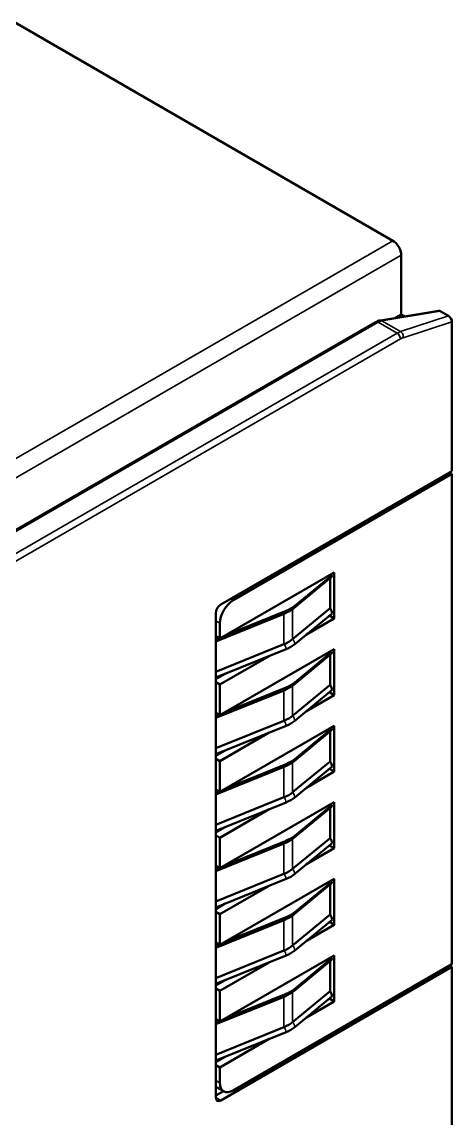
# Model space of a CAD drawing. Header units: millimetres. Extents: x 0 to 415, y 0 to 297.
# Drawn here: x 111.45 to 129.79, y 88.05 to 135.09 of the extents above; entities that cross this region are included whole.
import ezdxf

# ---------------------------------------------------------------- set-up
doc = ezdxf.new("R2010")
doc.units = ezdxf.units.MM
doc.layers.add('Sichtbar (ISO)', color=7, linetype='Continuous', lineweight=50)
doc.layers.add('Sichtbar schmal (ISO)', color=7, linetype='Continuous', lineweight=35)

msp = doc.modelspace()

# ---------------------------------------------------------------- linework, layer by layer
at = {"layer": 'Sichtbar (ISO)'}
for p, q in [((111.123, 135.086), (127.273, 125.761)), ((127.627, 125.149), (127.627, 122.618)), ((129.217, 122.777), (126.739, 122.365)), ((129.649, 122.552), (129.293, 122.758)), ((126.539, 122.294), (95.613, 104.439)), ((127.627, 122.618), (127.371, 122.47)), ((127.768, 122.536), (127.627, 122.618)), ((129.791, 122.304), (129.791, 115.939)), ((119.927, 110.244), (129.791, 115.939)), ((129.791, 115.816), (120.457, 110.427)), ((129.685, 115.878), (129.791, 115.816)), ((129.791, 94.914), (129.791, 115.816)), ((119.891, 108.794), (124.77, 111.611)), ((123.082, 110.186), (124.678, 111.501)), ((124.629, 111.53), (124.678, 111.501)), ((124.77, 111.611), (124.77, 109.652)), ((123.046, 110.09), (124.641, 111.406)), ((124.589, 111.363), (124.589, 110.084)), ((122.994, 108.768), (124.589, 110.084)), ((119.714, 89.219), (119.714, 109.876)), ((119.714, 108.676), (122.658, 109.866)), ((120.109, 108.92), (122.714, 109.973)), ((124.678, 109.868), (123.082, 108.553)), ((124.77, 109.652), (123.585, 108.967)), ((124.77, 109.652), (124.561, 109.772)), ((119.891, 109.448), (119.891, 108.794)), ((119.891, 108.794), (119.714, 108.897)), ((119.714, 108.856), (119.75, 108.876)), ((119.714, 108.761), (119.853, 108.817)), ((119.714, 107.379), (122.625, 108.556)), ((122.714, 108.34), (119.714, 107.128)), ((119.891, 105.528), (124.77, 108.345)), ((123.082, 106.92), (124.678, 108.236)), ((124.629, 108.264), (124.678, 108.236)), ((124.77, 108.345), (124.77, 106.386)), ((121.996, 108.05), (119.891, 106.835)), ((123.046, 106.824), (124.641, 108.14)), ((124.589, 108.097), (124.589, 106.818)), ((119.714, 107.059), (120.109, 107.287)), ((119.714, 106.937), (119.891, 106.835)), ((119.891, 106.835), (119.891, 105.528)), ((122.994, 105.502), (124.589, 106.818)), ((119.714, 105.41), (122.658, 106.6)), ((120.109, 105.654), (122.714, 106.707)), ((124.678, 106.603), (123.082, 105.287)), ((124.77, 106.386), (123.585, 105.701)), ((124.77, 106.386), (124.561, 106.506)), ((119.891, 105.528), (119.714, 105.631)), ((119.714, 105.59), (119.75, 105.61)), ((119.714, 105.495), (119.853, 105.551)), ((119.714, 104.113), (122.625, 105.29)), ((122.714, 105.074), (119.714, 103.862)), ((119.891, 102.262), (124.77, 105.079)), ((123.082, 103.654), (124.678, 104.97)), ((124.629, 104.998), (124.678, 104.97)), ((124.77, 105.079), (124.77, 103.12)), ((121.996, 104.784), (119.891, 103.569)), ((123.046, 103.558), (124.641, 104.874)), ((124.589, 104.831), (124.589, 103.552)), ((119.714, 103.793), (120.109, 104.021)), ((119.714, 103.671), (119.891, 103.569)), ((119.891, 103.569), (119.891, 102.262)), ((122.994, 102.237), (124.589, 103.552)), ((119.714, 102.144), (122.658, 103.334)), ((120.109, 102.388), (122.714, 103.441)), ((124.678, 103.337), (123.082, 102.021)), ((124.77, 103.12), (123.585, 102.435)), ((124.77, 103.12), (124.561, 103.24)), ((119.891, 102.262), (119.714, 102.365)), ((119.714, 102.324), (119.75, 102.344)), ((119.714, 102.229), (119.853, 102.285)), ((119.714, 100.847), (122.625, 102.024)), ((122.714, 101.808), (119.714, 100.596)), ((119.891, 98.996), (124.77, 101.813)), ((123.046, 100.292), (124.641, 101.608)), ((123.082, 100.388), (124.678, 101.704)), ((124.629, 101.732), (124.678, 101.704)), ((124.77, 101.813), (124.77, 99.854)), ((121.996, 101.518), (119.891, 100.303)), ((124.589, 101.565), (124.589, 100.286)), ((119.714, 100.527), (120.109, 100.755)), ((119.714, 100.405), (119.891, 100.303)), ((119.891, 100.303), (119.891, 98.996)), ((122.994, 98.971), (124.589, 100.286)), ((119.714, 98.878), (122.658, 100.068)), ((120.109, 99.122), (122.714, 100.175)), ((124.678, 100.071), (123.082, 98.755)), ((124.77, 99.854), (123.585, 99.169)), ((124.77, 99.854), (124.561, 99.974)), ((119.891, 98.996), (119.714, 99.099)), ((119.714, 99.058), (119.75, 99.078)), ((119.714, 98.963), (119.853, 99.019)), ((119.714, 97.581), (122.625, 98.758)), ((122.714, 98.542), (119.714, 97.33)), ((119.891, 95.731), (124.77, 98.547)), ((123.046, 97.026), (124.641, 98.342)), ((123.082, 97.122), (124.678, 98.438)), ((124.629, 98.466), (124.678, 98.438)), ((124.77, 98.547), (124.77, 96.588)), ((121.996, 98.252), (119.891, 97.037)), ((124.589, 98.299), (124.589, 97.02)), ((119.714, 97.261), (120.109, 97.489)), ((119.714, 97.139), (119.891, 97.037)), ((119.891, 97.037), (119.891, 95.731)), ((120.109, 95.856), (122.714, 96.909)), ((122.994, 95.705), (124.589, 97.02)), ((119.714, 95.612), (122.658, 96.802)), ((124.678, 96.805), (123.082, 95.489)), ((124.77, 96.588), (123.585, 95.903)), ((124.77, 96.588), (124.561, 96.709)), ((119.891, 95.731), (119.714, 95.833)), ((119.714, 95.792), (119.75, 95.812)), ((119.714, 95.697), (119.853, 95.753)), ((119.714, 94.315), (122.625, 95.492)), ((122.714, 95.276), (119.714, 94.064)), ((119.891, 92.465), (124.77, 95.281)), ((123.046, 93.76), (124.641, 95.076)), ((123.082, 93.856), (124.678, 95.172)), ((124.589, 95.033), (124.589, 93.754)), ((124.629, 95.2), (124.678, 95.172)), ((124.77, 95.281), (124.77, 93.322)), ((121.996, 94.986), (119.891, 93.771)), ((129.791, 94.792), (119.927, 89.096)), ((120.457, 89.525), (129.791, 94.914)), ((129.685, 94.853), (129.791, 94.792)), ((129.791, 94.792), (129.791, 88.052)), ((119.714, 93.995), (120.109, 94.223)), ((119.714, 93.873), (119.891, 93.771)), ((119.891, 93.771), (119.891, 92.465)), ((120.109, 92.59), (122.714, 93.643)), ((122.994, 92.439), (124.589, 93.754)), ((119.714, 92.346), (122.658, 93.536)), ((124.678, 93.539), (123.082, 92.223)), ((124.77, 93.322), (123.585, 92.638)), ((124.77, 93.322), (124.561, 93.443)), ((119.891, 92.465), (119.714, 92.567)), ((119.714, 92.526), (119.75, 92.546)), ((119.714, 92.431), (119.853, 92.487)), ((119.714, 91.049), (122.625, 92.226)), ((122.714, 92.01), (119.714, 90.798)), ((121.996, 91.72), (119.891, 90.505)), ((119.714, 90.729), (120.109, 90.957)), ((119.714, 90.607), (119.891, 90.505)), ((119.891, 90.505), (119.891, 89.852)), ((120.046, 89.492), (119.714, 89.301)), ((120.057, 89.486), (119.774, 89.649))]:
    msp.add_line(p, q, dxfattribs=at)
for centre, major_axis, ratio, start_param, end_param in [((127.273, 125.353), (-0.25, 0.433), 0.57735, 3.926991, 5.497787), ((129.299, 122.588), (-0.105, 0.181), 0.552017, 5.520214, 6.078915), ((126.772, 122.168), (-0.033, 0.197), 0.552017, 0, 0.003875), ((129.649, 122.385), (-0.098, 0.177), 0.577047, 3.949915, 5.520711), ((124.519, 111.593), (0.113, -0.195), 0.57735, 0.096388, 0.785398), ((119.927, 109.999), (-0.15, -0.26), 0.57735, 3.926991, 5.497787), ((120.457, 109.774), (0.4, 0.693), 0.57735, 0.785398, 2.356194), ((121.853, 110.683), (1.5, 0), 0.57735, 5.323254, 5.67232), ((124.519, 109.96), (0.113, -0.195), 0.57735, 0.785398, 1.89564), ((121.765, 109.265), (1.5, 0), 0.57735, 5.323254, 5.67232), ((121.853, 109.05), (-1.5, 0), 0.57735, 2.181662, 2.530727), ((124.519, 108.327), (0.113, -0.195), 0.57735, 0.096388, 0.785398), ((121.853, 107.417), (1.5, 0), 0.57735, 5.323254, 5.67232), ((124.519, 106.694), (0.113, -0.195), 0.57735, 0.785398, 1.89564), ((121.765, 105.999), (1.5, 0), 0.57735, 5.323254, 5.67232), ((121.853, 105.784), (-1.5, 0), 0.57735, 2.181662, 2.530727), ((124.519, 105.061), (0.113, -0.195), 0.57735, 0.096388, 0.785398), ((121.853, 104.151), (1.5, 0), 0.57735, 5.323254, 5.67232), ((124.519, 103.428), (0.113, -0.195), 0.57735, 0.785398, 1.89564), ((121.765, 102.733), (1.5, 0), 0.57735, 5.323254, 5.67232), ((121.853, 102.518), (-1.5, 0), 0.57735, 2.181662, 2.530727), ((124.519, 101.795), (0.113, -0.195), 0.57735, 0.096388, 0.785398), ((121.853, 100.885), (1.5, 0), 0.57735, 5.323254, 5.67232), ((124.519, 100.162), (0.113, -0.195), 0.57735, 0.785398, 1.89564), ((121.765, 99.467), (1.5, 0), 0.57735, 5.323254, 5.67232), ((121.853, 99.252), (-1.5, 0), 0.57735, 2.181662, 2.530727), ((124.519, 98.529), (0.113, -0.195), 0.57735, 0.096388, 0.785398), ((121.853, 97.619), (1.5, 0), 0.57735, 5.323254, 5.67232), ((124.519, 96.896), (0.113, -0.195), 0.57735, 0.785398, 1.89564), ((121.765, 96.201), (1.5, 0), 0.57735, 5.323254, 5.67232), ((121.853, 95.986), (-1.5, 0), 0.57735, 2.181662, 2.530727), ((124.519, 95.263), (0.113, -0.195), 0.57735, 0.096388, 0.785398), ((121.853, 94.353), (1.5, 0), 0.57735, 5.323254, 5.67232), ((124.519, 93.63), (0.113, -0.195), 0.57735, 0.785398, 1.89564), ((121.765, 92.935), (1.5, 0), 0.57735, 5.323254, 5.67232), ((121.853, 92.72), (-1.5, 0), 0.57735, 2.181662, 2.530727), ((120.457, 90.178), (-0.4, -0.693), 0.57735, 5.497787, 7.068583), ((120.174, 90.342), (-0.4, -0.693), 0.57735, 6.120156, 6.283185), ((119.927, 89.341), (-0.15, -0.26), 0.57735, 5.497787, 7.068583)]:
    msp.add_ellipse(centre, major_axis=major_axis, ratio=ratio, start_param=start_param, end_param=end_param, dxfattribs=at)
for points in [[(126.539, 122.294), (126.6, 122.329), (126.669, 122.353), (126.739, 122.365)], [(123.046, 110.09), (122.938, 110.001), (122.805, 109.925), (122.658, 109.866)], [(123.046, 106.824), (122.938, 106.735), (122.805, 106.659), (122.658, 106.6)], [(123.046, 103.558), (122.938, 103.469), (122.805, 103.393), (122.658, 103.334)], [(123.046, 100.292), (122.938, 100.203), (122.805, 100.127), (122.658, 100.068)], [(123.046, 97.026), (122.938, 96.937), (122.805, 96.861), (122.658, 96.802)], [(123.046, 93.76), (122.938, 93.671), (122.805, 93.595), (122.658, 93.536)]]:
    msp.add_open_spline(points, degree=3, dxfattribs=at)
at = {"layer": 'Sichtbar schmal (ISO)'}
for p, q in [((127.273, 125.761), (93.236, 106.11)), ((93.59, 105.498), (127.627, 125.149)), ((126.802, 122.345), (129.293, 122.758)), ((127.602, 121.883), (126.802, 122.345)), ((129.649, 122.552), (127.602, 121.883)), ((127.714, 121.624), (129.791, 122.304)), ((95.713, 104.429), (126.639, 122.284)), ((126.639, 122.284), (127.452, 121.815)), ((127.452, 121.815), (96.509, 103.95)), ((96.651, 103.705), (127.594, 121.57)), ((120.457, 110.427), (120.351, 110.489)), ((122.625, 108.556), (122.625, 109.853)), ((122.994, 108.768), (122.994, 110.049)), ((119.714, 109.55), (119.891, 109.448)), ((122.994, 105.502), (122.994, 106.783)), ((122.625, 105.29), (122.625, 106.587)), ((122.994, 102.237), (122.994, 103.518)), ((122.625, 102.024), (122.625, 103.321)), ((122.994, 98.971), (122.994, 100.252)), ((122.625, 98.758), (122.625, 100.055)), ((122.994, 95.705), (122.994, 96.986)), ((122.625, 95.492), (122.625, 96.789)), ((122.994, 92.439), (122.994, 93.72)), ((122.625, 92.226), (122.625, 93.523)), ((119.891, 89.852), (119.714, 89.954)), ((119.927, 89.096), (119.714, 89.219))]:
    msp.add_line(p, q, dxfattribs=at)
for centre, major_axis, ratio, start_param, end_param in [((126.639, 122.121), (-0.1, 0.173), 0.57735, 5.497787, 6.283185), ((127.205, 121.141), (-0.516, 1.169), 0.637067, 6.13882, 6.352188), ((126.772, 122.168), (-0.033, 0.197), 0.552017, 5.724485, 6.283185), ((127.452, 120.998), (-0.5, -0.866), 0.57735, 3.713622, 3.926991), ((127.572, 121.706), (-0.062, 0.19), 0.686514, 4.058997, 5.629794), ((127.452, 121.651), (0.1, -0.173), 0.57735, 0.785398, 2.356194), ((127.594, 120.917), (0.4, 0.693), 0.57735, 0.57203, 0.785398), ((122.923, 110.278), (0.113, -0.195), 0.57735, 0.096388, 0.785398), ((122.555, 110.065), (0.113, -0.195), 0.57735, 6.202341, 7.068583), ((122.923, 108.645), (-0.113, 0.195), 0.57735, 3.926991, 5.037233), ((122.555, 108.432), (-0.113, 0.195), 0.57735, 3.926991, 5.037233), ((122.923, 107.012), (0.113, -0.195), 0.57735, 0.096388, 0.785398), ((122.555, 106.799), (0.113, -0.195), 0.57735, 6.202341, 7.068583), ((122.923, 105.379), (-0.113, 0.195), 0.57735, 3.926991, 5.037233), ((122.555, 105.166), (-0.113, 0.195), 0.57735, 3.926991, 5.037233), ((122.923, 103.746), (0.113, -0.195), 0.57735, 0.096388, 0.785398), ((122.555, 103.533), (0.113, -0.195), 0.57735, 6.202341, 7.068583), ((122.923, 102.113), (-0.113, 0.195), 0.57735, 3.926991, 5.037233), ((122.555, 101.9), (-0.113, 0.195), 0.57735, 3.926991, 5.037233), ((122.923, 100.48), (0.113, -0.195), 0.57735, 0.096388, 0.785398), ((122.555, 100.267), (0.113, -0.195), 0.57735, 6.202341, 7.068583), ((122.923, 98.847), (-0.113, 0.195), 0.57735, 3.926991, 5.037233), ((122.555, 98.634), (-0.113, 0.195), 0.57735, 3.926991, 5.037233), ((122.555, 97.001), (0.113, -0.195), 0.57735, 6.202341, 7.068583), ((122.923, 97.214), (0.113, -0.195), 0.57735, 0.096388, 0.785398), ((122.555, 95.368), (-0.113, 0.195), 0.57735, 3.926991, 5.037233), ((122.923, 95.581), (-0.113, 0.195), 0.57735, 3.926991, 5.037233), ((122.555, 93.735), (0.113, -0.195), 0.57735, 6.202341, 7.068583), ((122.923, 93.948), (0.113, -0.195), 0.57735, 0.096388, 0.785398), ((122.555, 92.102), (-0.113, 0.195), 0.57735, 3.926991, 5.037233), ((122.923, 92.315), (-0.113, 0.195), 0.57735, 3.926991, 5.037233)]:
    msp.add_ellipse(centre, major_axis=major_axis, ratio=ratio, start_param=start_param, end_param=end_param, dxfattribs=at)

doc.saveas('drawing.dxf')
